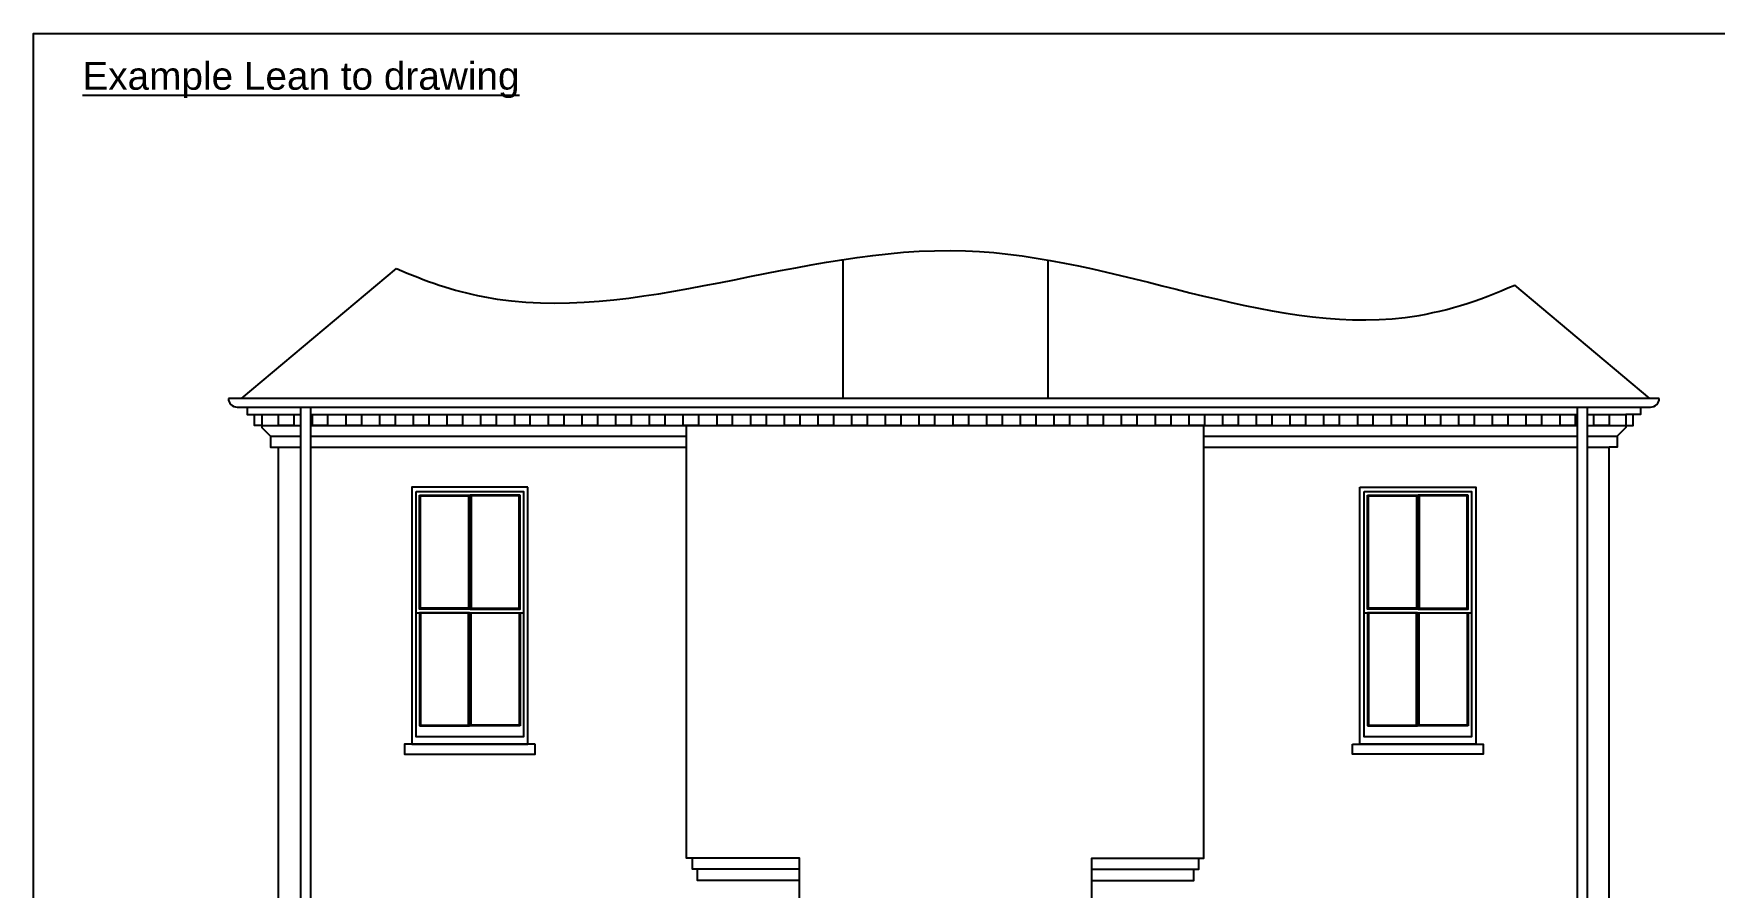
# Model space of a CAD drawing. Header units: millimetres. Extents: x -38686 to 870903, y -23218 to 232707.
# Drawn here: x 33233 to 44775, y 62004 to 67865 of the extents above; entities that cross this region are included whole.
import ezdxf

# ---------------------------------------------------------------- set-up
doc = ezdxf.new("R2010")
doc.units = ezdxf.units.MM
doc.header["$LTSCALE"] = 10
doc.linetypes.add('( Dashed )', pattern=[0.75, 0.5, -0.25])
doc.linetypes.add('DASHED2', pattern=[0.375, 0.25, -0.125])
doc.layers.add('40 - Detail Outline', color=142, linetype='Continuous')
doc.layers.add('BEAMS', color=1, linetype='DASHED2')
doc.styles.add('Arial', font='arial.ttf')

msp = doc.modelspace()

# ---------------------------------------------------------------- linework, layer by layer
at = {"layer": '40 - Detail Outline', "color": 250, "ltscale": 10}
for p, q in [((34660.603, 65360.822), (35724.015, 66253.132)), ((38792.603, 65360.822), (38792.603, 66314.578)), ((40199.603, 65360.822), (40199.603, 66310.801)), ((44331.603, 65360.822), (43403.779, 66139.359)), ((44396.603, 65360.822), (34570.603, 65360.822)), ((34630.603, 65300.822), (44336.603, 65300.822)), ((34800.603, 65250.822), (35065.603, 65250.822)), ((35135.603, 65250.822), (43831.603, 65250.822)), ((43901.603, 65250.822), (44166.603, 65250.822)), ((34800.603, 65175.822), (35065.603, 65175.822)), ((34860.603, 65100.822), (35065.603, 65100.822)), ((35135.603, 65175.822), (43831.603, 65175.822)), ((35135.603, 65100.822), (37717.603, 65100.822)), ((41269.603, 65100.822), (43831.603, 65100.822)), ((43901.603, 65175.822), (44166.603, 65175.822)), ((43901.603, 65100.822), (44106.603, 65100.822)), ((34915.603, 65025.822), (35065.603, 65025.822)), ((35135.603, 65025.822), (37717.603, 65025.822)), ((41269.603, 65025.822), (43831.603, 65025.822)), ((43901.603, 65025.822), (44051.603, 65025.822))]:
    msp.add_line(p, q, dxfattribs=at)
at = {"layer": '40 - Detail Outline', "ltscale": 10}
msp.add_lwpolyline([(33233.127, 55888.092), (33233.127, 67865.319), (64946.293, 67865.319), (64946.293, 55888.092), (33233.127, 55888.092)], dxfattribs=at)
at = {"layer": '40 - Detail Outline', "color": 250, "ltscale": 10}
for points in [[(34700.603, 65300.822), (34700.603, 65250.822), (34800.603, 65250.822), (34800.603, 65160.822), (34860.603, 65100.822), (34860.603, 65025.822), (34915.603, 65025.822)], [(34800.603, 65175.822), (34750.603, 65175.822), (34750.603, 65250.822)], [(35065.603, 65300.822), (35065.603, 58229.822)], [(35135.603, 65300.822), (35135.603, 58229.822)], [(43831.603, 65300.822), (43831.603, 58229.822)], [(43901.603, 65300.822), (43901.603, 58229.822)], [(44266.603, 65300.822), (44266.603, 65250.822), (44166.603, 65250.822), (44166.603, 65160.822), (44106.603, 65100.822), (44106.603, 65025.822), (44051.603, 65025.822)], [(44166.603, 65175.822), (44216.603, 65175.822), (44216.603, 65250.822)], [(38492.603, 61887.914), (38492.603, 62204.822), (37717.603, 62204.822), (37717.603, 65175.822)], [(40499.603, 61887.914), (40499.603, 62204.822), (41269.603, 62204.822), (41269.603, 65175.822)], [(34915.603, 58229.822), (34915.603, 59614.822), (34915.603, 65025.822)], [(44051.603, 58574.822), (44051.603, 59614.822), (44051.603, 65025.822)], [(35859.883, 63888.322), (36597.658, 63888.322)], [(42369.547, 63888.322), (43107.322, 63888.322)], [(38492.603, 62128.822), (37757.603, 62128.822), (37757.603, 62204.822)], [(38492.603, 62049.822), (37792.603, 62049.822), (37792.603, 62128.822)], [(40499.603, 62128.822), (41234.603, 62128.822), (41234.603, 62204.822)], [(40499.603, 62049.822), (41199.603, 62049.822), (41199.603, 62128.822)]]:
    msp.add_lwpolyline(points, dxfattribs=at)
for points in [[(35020.603, 65175.822), (34915.603, 65175.822), (34915.603, 65250.822), (35020.603, 65250.822)], [(35252.167, 65175.822), (35147.167, 65175.822), (35147.167, 65250.822), (35252.167, 65250.822)], [(35483.731, 65175.822), (35378.731, 65175.822), (35378.731, 65250.822), (35483.731, 65250.822)], [(35715.295, 65175.822), (35610.295, 65175.822), (35610.295, 65250.822), (35715.295, 65250.822)], [(35946.859, 65175.822), (35841.859, 65175.822), (35841.859, 65250.822), (35946.859, 65250.822)], [(36178.423, 65175.822), (36073.423, 65175.822), (36073.423, 65250.822), (36178.423, 65250.822)], [(36409.987, 65175.822), (36304.987, 65175.822), (36304.987, 65250.822), (36409.987, 65250.822)], [(36641.551, 65175.822), (36536.551, 65175.822), (36536.551, 65250.822), (36641.551, 65250.822)], [(36873.115, 65175.822), (36768.115, 65175.822), (36768.115, 65250.822), (36873.115, 65250.822)], [(37104.679, 65175.822), (36999.679, 65175.822), (36999.679, 65250.822), (37104.679, 65250.822)], [(37336.244, 65175.822), (37231.244, 65175.822), (37231.244, 65250.822), (37336.244, 65250.822)], [(37567.808, 65175.822), (37462.808, 65175.822), (37462.808, 65250.822), (37567.808, 65250.822)], [(37799.372, 65175.822), (37694.372, 65175.822), (37694.372, 65250.822), (37799.372, 65250.822)], [(38030.936, 65175.822), (37925.936, 65175.822), (37925.936, 65250.822), (38030.936, 65250.822)], [(38262.5, 65175.822), (38157.5, 65175.822), (38157.5, 65250.822), (38262.5, 65250.822)], [(38494.064, 65175.822), (38389.064, 65175.822), (38389.064, 65250.822), (38494.064, 65250.822)], [(38725.628, 65175.822), (38620.628, 65175.822), (38620.628, 65250.822), (38725.628, 65250.822)], [(38957.192, 65175.822), (38852.192, 65175.822), (38852.192, 65250.822), (38957.192, 65250.822)], [(39188.756, 65175.822), (39083.756, 65175.822), (39083.756, 65250.822), (39188.756, 65250.822)], [(39420.32, 65175.822), (39315.32, 65175.822), (39315.32, 65250.822), (39420.32, 65250.822)], [(39651.885, 65175.822), (39546.885, 65175.822), (39546.885, 65250.822), (39651.885, 65250.822)], [(39883.449, 65175.822), (39778.449, 65175.822), (39778.449, 65250.822), (39883.449, 65250.822)], [(40115.013, 65175.822), (40010.013, 65175.822), (40010.013, 65250.822), (40115.013, 65250.822)], [(40346.577, 65175.822), (40241.577, 65175.822), (40241.577, 65250.822), (40346.577, 65250.822)], [(40578.141, 65175.822), (40473.141, 65175.822), (40473.141, 65250.822), (40578.141, 65250.822)], [(40809.705, 65175.822), (40704.705, 65175.822), (40704.705, 65250.822), (40809.705, 65250.822)], [(41041.269, 65175.822), (40936.269, 65175.822), (40936.269, 65250.822), (41041.269, 65250.822)], [(41272.833, 65175.822), (41167.833, 65175.822), (41167.833, 65250.822), (41272.833, 65250.822)], [(41504.397, 65175.822), (41399.397, 65175.822), (41399.397, 65250.822), (41504.397, 65250.822)], [(41735.962, 65175.822), (41630.962, 65175.822), (41630.962, 65250.822), (41735.962, 65250.822)], [(41967.526, 65175.822), (41862.526, 65175.822), (41862.526, 65250.822), (41967.526, 65250.822)], [(42199.09, 65175.822), (42094.09, 65175.822), (42094.09, 65250.822), (42199.09, 65250.822)], [(42430.654, 65175.822), (42325.654, 65175.822), (42325.654, 65250.822), (42430.654, 65250.822)], [(42662.218, 65175.822), (42557.218, 65175.822), (42557.218, 65250.822), (42662.218, 65250.822)], [(42893.782, 65175.822), (42788.782, 65175.822), (42788.782, 65250.822), (42893.782, 65250.822)], [(43125.346, 65175.822), (43020.346, 65175.822), (43020.346, 65250.822), (43125.346, 65250.822)], [(43356.91, 65175.822), (43251.91, 65175.822), (43251.91, 65250.822), (43356.91, 65250.822)], [(43588.474, 65175.822), (43483.474, 65175.822), (43483.474, 65250.822), (43588.474, 65250.822)], [(43820.038, 65175.822), (43715.038, 65175.822), (43715.038, 65250.822), (43820.038, 65250.822)], [(44051.603, 65175.822), (43946.603, 65175.822), (43946.603, 65250.822), (44051.603, 65250.822)], [(36627.658, 64750.822), (35829.883, 64750.822), (35829.883, 62987.822), (36627.658, 62987.822)], [(42339.547, 64750.822), (43137.322, 64750.822), (43137.322, 62987.822), (42339.547, 62987.822)], [(35859.883, 64720.822), (36597.658, 64720.822), (36597.658, 63037.822), (35859.883, 63037.822)], [(35883.883, 64696.822), (36225.77, 64696.822), (36225.77, 63914.322), (35883.883, 63914.322)], [(35889.883, 64690.822), (36219.77, 64690.822), (36219.77, 63920.322), (35889.883, 63920.322)], [(36573.658, 64696.822), (36231.77, 64696.822), (36231.77, 63914.322), (36573.658, 63914.322)], [(36567.658, 64690.822), (36237.77, 64690.822), (36237.77, 63920.322), (36567.658, 63920.322)], [(42369.547, 64720.822), (43107.322, 64720.822), (43107.322, 63037.822), (42369.547, 63037.822)], [(42393.547, 64696.822), (42735.435, 64696.822), (42735.435, 63914.322), (42393.547, 63914.322)], [(42399.547, 64690.822), (42729.435, 64690.822), (42729.435, 63920.322), (42399.547, 63920.322)], [(43083.322, 64696.822), (42741.435, 64696.822), (42741.435, 63914.322), (43083.322, 63914.322)], [(43077.322, 64690.822), (42747.435, 64690.822), (42747.435, 63920.322), (43077.322, 63920.322)], [(35883.883, 63111.822), (36225.77, 63111.822), (36225.77, 63888.322), (35883.883, 63888.322)], [(35889.883, 63117.822), (36219.77, 63117.822), (36219.77, 63888.322), (35889.883, 63888.322)], [(36573.658, 63111.822), (36231.77, 63111.822), (36231.77, 63888.322), (36573.658, 63888.322)], [(36567.658, 63117.822), (36237.77, 63117.822), (36237.77, 63888.322), (36567.658, 63888.322)], [(42393.547, 63111.822), (42735.435, 63111.822), (42735.435, 63888.322), (42393.547, 63888.322)], [(42399.547, 63117.822), (42729.435, 63117.822), (42729.435, 63888.322), (42399.547, 63888.322)], [(43083.322, 63111.822), (42741.435, 63111.822), (42741.435, 63888.322), (43083.322, 63888.322)], [(43077.322, 63117.822), (42747.435, 63117.822), (42747.435, 63888.322), (43077.322, 63888.322)], [(36677.658, 62987.822), (35779.883, 62987.822), (35779.883, 62917.822), (36677.658, 62917.822)], [(42289.547, 62987.822), (43187.322, 62987.822), (43187.322, 62917.822), (42289.547, 62917.822)]]:
    msp.add_lwpolyline(points, close=True, dxfattribs=at)
for centre, start, end in [((34630.603, 65360.822), 180, 270), ((44336.603, 65360.822), 270, 0)]:
    msp.add_arc(centre, 60, start, end, dxfattribs=at)
msp.add_open_spline([(35724.015, 66253.132), (35919.181, 66167.132), (37138.219, 65746.734), (39548.023, 66927.292), (41975.677, 65651.411), (43157.206, 66028.953), (43403.779, 66139.359)], degree=3, knots=[1077.77707824, 1077.77707824, 1077.77707824, 1077.77707824, 1721.523389259, 5050.715269174, 8104.298826918, 8924.33640092, 8924.33640092, 8924.33640092, 8924.33640092], dxfattribs=at)

# ---------------------------------------------------------------- texts
at = {"layer": 'BEAMS', "color": 3, "linetype": '( Dashed )', "ltscale": 0.1, "insert": (33568.231, 67670.344), "char_height": 190.43371, "width": 4165.63461, "attachment_point": 1, "style": 'Arial'}
msp.add_mtext('{\\LExample Lean to drawing}', dxfattribs=at)

doc.saveas('drawing.dxf')
